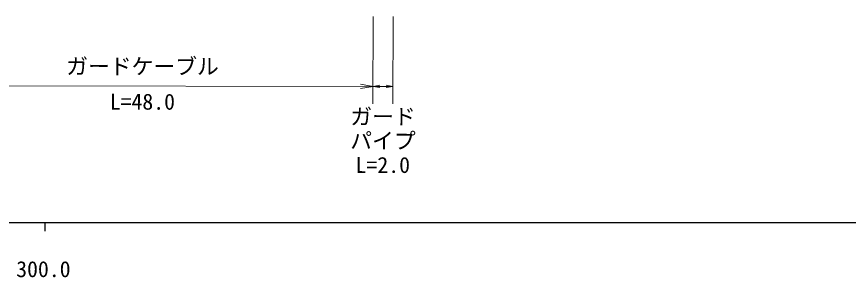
# Model space of a CAD drawing. Units: millimetres, scale not verified. Extents: x 40000 to 680000, y 20000 to 380000.
# Drawn here: x 364778 to 460121, y 198715 to 228637 of the extents above; entities that cross this region are included whole.
import ezdxf
from ezdxf.enums import TextEntityAlignment as Align

# ---------------------------------------------------------------- set-up
doc = ezdxf.new("R2010")
doc.units = ezdxf.units.MM
doc.header["$LTSCALE"] = 1000
doc.layers.add('M-STR-STR3', color=7, linetype='Continuous', lineweight=13)
doc.layers.add('M-TTL-BAND', color=7, linetype='Continuous', lineweight=25)
doc.styles.add('ＭＳ ゴシック', font='')
doc.styles.get('ＭＳ ゴシック').set_extended_font_data('MS Gothic')

# ---------------------------------------------------------------- blocks, each defined once
blk = doc.blocks.new('open_arrow')
at = {"color": 0, "linetype": 'Continuous', "lineweight": -2}
blk.add_lwpolyline([(7.5, 1.25), (0, 0), (7.5, -1.25)], dxfattribs=at)

msp = doc.modelspace()

# ---------------------------------------------------------------- linework, layer by layer
at = {"layer": 'M-STR-STR3'}
for p, q in [((405640, 228637), (405626, 218637)), ((407931, 228634), (407918, 218634)), ((352774, 220708), (405629, 220637)), ((405629, 220637), (407921, 220634))]:
    msp.add_line(p, q, dxfattribs=at)
at = {"layer": 'M-TTL-BAND'}
for p, q in [((40000, 205000), (579000, 205000)), ((368000, 205000), (368000, 204000))]:
    msp.add_line(p, q, dxfattribs=at)

# ---------------------------------------------------------------- block references
at = {"layer": 'M-STR-STR3'}
for p, xscale, yscale, rotation in [((405629, 220637), 193, 193, 179.9), ((405629, 220637), 103, 103, 359.9), ((407921, 220634), 103, 103, 179.9)]:
    msp.add_blockref('open_arrow', p, dxfattribs=dict(at, xscale=xscale, yscale=yscale, rotation=rotation))

# ---------------------------------------------------------------- texts
at = {"layer": 'M-STR-STR3', "style": 'ＭＳ ゴシック'}
for s, p in [('ガードケーブル', (370453, 221480)), ('L=48.0', (375447, 217415)), ('ガード', (403018, 215710)), ('パイプ', (403015, 212933)), ('L=2.0', (403636, 210157))]:
    msp.add_text(s, height=1833, rotation=359.923, dxfattribs=at).set_placement(p, align=Align.BOTTOM_LEFT)
at = {"layer": 'M-TTL-BAND', "style": 'ＭＳ ゴシック'}
msp.add_text('300.0', height=1833, dxfattribs=at).set_placement((367844, 198195), align=Align.BOTTOM_CENTER)

doc.saveas('drawing.dxf')
